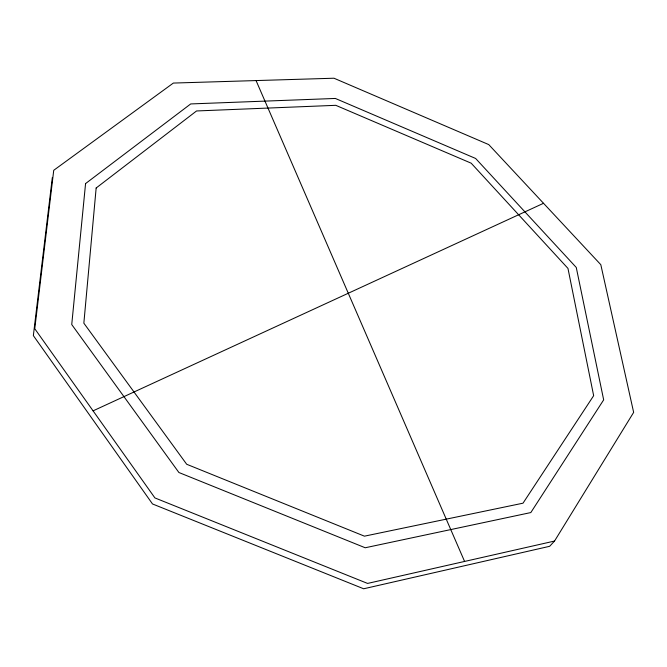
<?xml version="1.0" encoding="UTF-8"?>
<svg xmlns="http://www.w3.org/2000/svg" width="667" height="667" viewBox="0 0 667 667"><rect width="100%" height="100%" fill="white"/><g stroke="black" fill="none" stroke-linecap="round" stroke-linejoin="round"><path stroke-width="1" d="M52.326 177.539L33.35 335.609L152.51 503.96L363.673 588.778L549.641 546.306L554.535 541.054L633.65 412.381L600.809 264.682L488.753 144.597L333.984 78.222L173.345 83.067L53.735 170.293L34.767 328.731L154.902 497.916L367.584 583.425L554.535 541.054M93.08 410.847L543.522 203.293M256.061 80.574L464.582 561.439M96.156 188.002L83.85 323.178L186.693 464.265L364.44 536.168L523.011 503.185L593.655 395.681L567.967 268.401L471.185 163.19L335.784 105.319L196.557 110.964L96.156 188.002M85.568 183.583L71.736 324.546L178.906 472.511L365.216 547.765L530.824 512.564L603.668 399.867L576.263 267.459L475.638 158.471L335.334 98.449L190.712 103.935L85.568 183.583"/></g></svg>
